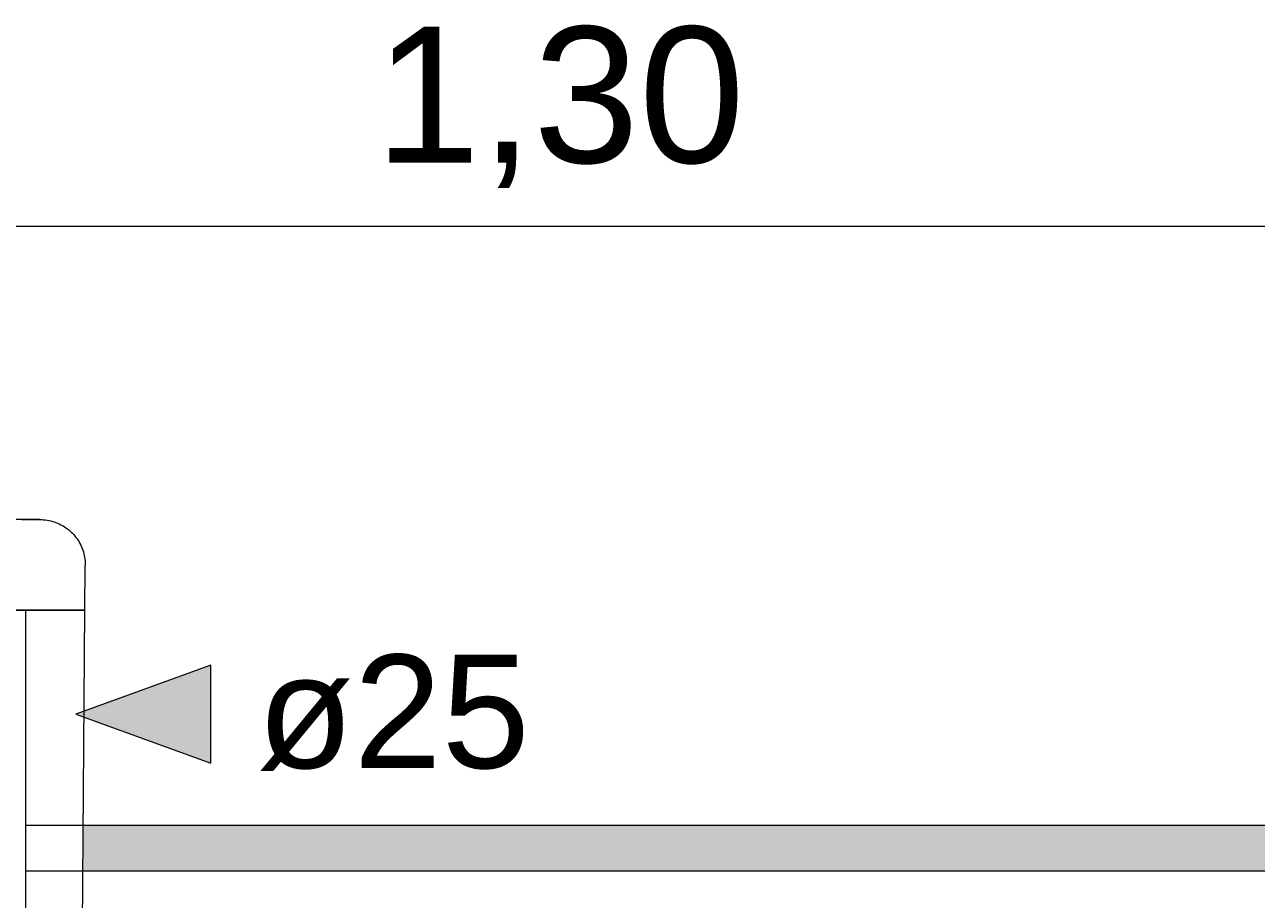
# Model space of a CAD drawing. Header units: metres. Extents: x -0.9 to 62, y -37.3 to 60.
# Drawn here: x 25.696 to 26.375, y 0.572 to 1.054 of the extents above; entities that cross this region are included whole.
import ezdxf

# ---------------------------------------------------------------- set-up
doc = ezdxf.new("R2010")
doc.units = ezdxf.units.M
for name, color, linetype, lineweight in [('A-ANNO-DIMS', 7, 'Continuous', 5), ('A-ANNO-DIMS-25', 7, 'Continuous', 5), ('P-PIPE', 7, 'Continuous', 5), ('P-PIPE-IDEN', 7, 'Continuous', 5), ('P-SANR-FIXT', 7, 'Continuous', 5)]:
    doc.layers.add(name, color=color, linetype=linetype, lineweight=lineweight)
doc.styles.add('Arial_2', font='arial.ttf', dxfattribs={"height": 0.075})
doc.styles.add('Arial_3', font='arial.ttf', dxfattribs={"height": 0.0625})
doc.dimstyles.new('Diagonal_-_2_mm_Arial_-_PRETO', dxfattribs={"dimscale": 0.3048, "dimtxt": 0.076519, "dimasz": 0.246063, "dimexe": 0.19685, "dimexo": 0.123031, "dimgap": 0.04101, "dimtad": 1, "dimrnd": 0.01, "dimzin": 0, "dimdsep": 46, "dimtxsty": 'Arial_2', "dimblk1": 'OBLIQUE', "dimblk2": 'OBLIQUE', "dimsah": 1, "dimcen": 0.09, "dimdle": 0.19685, "dimazin": 0, "dimtfac": 1, "dimtdec": 4, "dimtix": 1, "dimtmove": 0, "dimatfit": 3, "dimfxl": 1, "dimtvp": 1, "dimtolj": 1, "dimtzin": 0, "dimarcsym": 2})

# ---------------------------------------------------------------- blocks, each defined once
blk = doc.blocks.new('UT_Bacia com caixa acoplada - UT_Bacia com caixa acoplada-3720114-DD')
at = {"layer": 'P-SANR-FIXT', "color": 7, "true_color": 0xf3f3f3}
for p, q in [((44.04568, 0.781), (44.04592, 0.781)), ((44.03936, 0.731), (44.03895, 0.731)), ((44.0398, 0.731), (44.03935, 0.731))]:
    blk.add_line(p, q, dxfattribs=at)
at = {"layer": 'P-SANR-FIXT', "color": 7, "true_color": 0xfafafa}
for p, q in [((44.04673, 0.781), (44.04689, 0.781)), ((44.03993, 0.731), (44.03932, 0.731)), ((44.03967, 0.731), (44.03934, 0.731)), ((44.03934, 0.731), (44.03967, 0.731))]:
    blk.add_line(p, q, dxfattribs=at)
at = {"layer": 'P-SANR-FIXT'}
for p, q in [((44.07252, 0.731), (44.07272, 0.7558)), ((44.04803, 0.731), (44.01375, 0.731)), ((44.01375, 0.731), (44.04804, 0.731)), ((44.06078, 0.731), (44.04804, 0.731)), ((44.04804, 0.731), (44.06946, 0.731)), ((44.06949, 0.731), (44.07256, 0.731)), ((44.07001, 0.41592), (44.07256, 0.731))]:
    blk.add_line(p, q, dxfattribs=at)
at = {"layer": 'P-SANR-FIXT', "color": 254, "true_color": 0xdfdfdf}
for p, q in [((44.03993, 0.731), (44.03838, 0.731)), ((44.04809, 0.731), (44.03995, 0.731)), ((44.03995, 0.731), (44.04808, 0.731)), ((44.0609, 0.731), (44.0481, 0.731)), ((44.0481, 0.731), (44.0609, 0.731)), ((44.06535, 0.731), (44.06093, 0.731)), ((44.06093, 0.731), (44.06535, 0.731)), ((44.06972, 0.731), (44.06538, 0.731)), ((44.06538, 0.731), (44.06972, 0.731)), ((44.07109, 0.731), (44.06976, 0.731)), ((44.06976, 0.731), (44.0711, 0.731)), ((44.07252, 0.731), (44.07112, 0.731)), ((44.07113, 0.731), (44.07256, 0.731))]:
    blk.add_line(p, q, dxfattribs=at)
at = {"layer": 'P-SANR-FIXT', "color": 253, "true_color": 0xa6a6a6}
for p, q in [((44.03993, 0.431), (44.03993, 0.731)), ((44.06945, 0.731), (44.06081, 0.731)), ((44.07252, 0.731), (44.06952, 0.731))]:
    blk.add_line(p, q, dxfattribs=at)
at = {"layer": 'P-SANR-FIXT', "flags": 128}
for points in [[(44.04069, 0.781), (44.01889, 0.781), (43.99686, 0.781), (43.97463, 0.781), (43.95224, 0.781), (43.92972, 0.781), (43.90711, 0.781), (43.88445, 0.781), (43.86176, 0.781), (43.8391, 0.781), (43.81648, 0.781), (43.79396, 0.781), (43.77157, 0.781), (43.74933, 0.781), (43.72729, 0.781), (43.70549, 0.781), (43.70476, 0.781)], [(44.04772, 0.781), (44.04772, 0.781), (44.04769, 0.781), (44.04765, 0.781), (44.0476, 0.781), (44.04753, 0.781), (44.04744, 0.781), (44.04734, 0.781), (44.04722, 0.781), (44.04708, 0.781), (44.04694, 0.781), (44.04677, 0.781), (44.04659, 0.781), (44.0464, 0.781), (44.0462, 0.781), (44.04598, 0.781), (44.04575, 0.781), (44.0455, 0.781), (44.04524, 0.781), (44.04497, 0.781), (44.04469, 0.781), (44.0444, 0.781), (44.0441, 0.781), (44.04378, 0.781), (44.04346, 0.781), (44.04313, 0.781), (44.04279, 0.781), (44.04244, 0.781), (44.04208, 0.781), (44.04172, 0.781), (44.04135, 0.781), (44.04097, 0.781), (44.04069, 0.781)], [(44.04772, 0.781), (44.04872, 0.78098), (44.04972, 0.78092), (44.05072, 0.78082), (44.05171, 0.78068), (44.05269, 0.7805), (44.05367, 0.78028), (44.05463, 0.78003), (44.05559, 0.77973), (44.05653, 0.7794), (44.05746, 0.77903), (44.05837, 0.77862), (44.05927, 0.77817), (44.06015, 0.7777), (44.061, 0.77718), (44.06184, 0.77663), (44.06265, 0.77605), (44.06344, 0.77544), (44.06421, 0.7748), (44.06495, 0.77412), (44.06566, 0.77342), (44.06634, 0.77269), (44.06699, 0.77193), (44.06761, 0.77115), (44.0682, 0.77034), (44.06876, 0.76951), (44.06928, 0.76866), (44.06977, 0.76778), (44.07023, 0.76689), (44.07064, 0.76598), (44.07103, 0.76506), (44.07137, 0.76412), (44.07168, 0.76317), (44.07194, 0.7622), (44.07217, 0.76123), (44.07236, 0.76025), (44.07251, 0.75926), (44.07262, 0.75827), (44.07269, 0.75727), (44.07272, 0.75627), (44.07272, 0.7558)]]:
    blk.add_lwpolyline(points, dxfattribs=at)
at = {"layer": 'P-SANR-FIXT', "color": 253, "true_color": 0xa6a6a6, "flags": 128}
for points in [[(44.03772, 0.781), (44.03812, 0.781), (44.03852, 0.781), (44.03892, 0.781), (44.03932, 0.781), (44.03971, 0.781), (44.0401, 0.781), (44.04049, 0.781)], [(44.04087, 0.781), (44.04125, 0.781), (44.04162, 0.781), (44.04198, 0.781), (44.04234, 0.781), (44.04269, 0.781), (44.04304, 0.781)], [(44.04337, 0.781), (44.0437, 0.781), (44.04401, 0.781), (44.04432, 0.781), (44.04461, 0.781), (44.0449, 0.781), (44.04517, 0.781), (44.04543, 0.781), (44.04568, 0.781)], [(44.04592, 0.781), (44.04614, 0.781), (44.04635, 0.781), (44.04654, 0.781), (44.04673, 0.781)], [(44.04689, 0.781), (44.04705, 0.781), (44.04718, 0.781), (44.0473, 0.781), (44.04741, 0.781), (44.0475, 0.781), (44.04758, 0.781), (44.04764, 0.781), (44.04768, 0.781), (44.04771, 0.781), (44.04772, 0.781), (44.04772, 0.781)]]:
    blk.add_lwpolyline(points, dxfattribs=at)
blk = doc.blocks.new('Anotacao_Tuboseta - Fluxo 2-2612755-DD')
at = {"layer": 'P-PIPE-IDEN'}
blk.add_hatch(color=256, dxfattribs=at).paths.add_polyline_path([(45.3908, 2.32844), (45.36375, 2.25412), (45.3367, 2.32844)])
for p, q in [((45.3908, 2.32844), (45.3367, 2.32844)), ((45.3367, 2.32844), (45.36375, 2.25412)), ((45.36375, 2.25412), (45.3908, 2.32844))]:
    blk.add_line(p, q, dxfattribs=at)
blk = doc.blocks.new('DIMBLOCK9-DD')
at = {"layer": 'A-ANNO-DIMS-25'}
for p, q in [((25.34043, 0.94271), (25.34043, 1.00271)), ((26.64043, 0.94271), (26.64043, 0.95824)), ((25.34043, 0.94271), (26.64043, 0.94271)), ((25.34043, 0.94271), (25.34043, 0.623)), ((26.64043, 0.94271), (26.64043, 0.88271))]:
    blk.add_line(p, q, dxfattribs=at)
at = {"layer": 'A-ANNO-DIMS-25', "lineweight": 20}
for p, q in [((25.34043, 0.94271), (25.37793, 0.98021)), ((26.64043, 0.94271), (26.67793, 0.98021)), ((25.34043, 0.94271), (25.30293, 0.90521)), ((26.64043, 0.94271), (26.60293, 0.90521))]:
    blk.add_line(p, q, dxfattribs=at)
at = {"layer": 'A-ANNO-DIMS-25', "color": 0, "insert": (25.88919, 1.05257), "char_height": 0.075, "width": 0.2429787, "attachment_point": 1, "line_spacing_factor": 0.941778, "style": 'Arial_2'}
blk.add_mtext('1,30', dxfattribs=at)
blk = doc.blocks.new('_Oblique')
at = {"color": 0, "linetype": 'ByBlock', "lineweight": -2}
blk.add_line((-0.5, -0.5), (0.5, 0.5), dxfattribs=at)

msp = doc.modelspace()

# ---------------------------------------------------------------- hatches: boundary and pattern name
at = {"layer": 'P-PIPE', "true_color": 0x00ffff}
for points in [[(25.75076, 0.6), (26.60843, 0.60004), (26.60828, 0.6125), (25.72858, 0.61237), (25.72873, 0.6)], [(25.73401, 0.5875), (26.60843, 0.58751), (26.60843, 0.6), (25.72848, 0.6), (25.72838, 0.5875), (25.72873, 0.5875)]]:
    msp.add_hatch(color=4, dxfattribs=at).paths.add_polyline_path(points)

# ---------------------------------------------------------------- linework, layer by layer
at = {"layer": 'P-PIPE'}
for p, q in [((26.62453, 0.6125), (25.69691, 0.6125)), ((25.72713, 0.5875), (26.62453, 0.5875))]:
    msp.add_line(p, q, dxfattribs=at)
at = {"layer": 'P-PIPE', "color": 253, "true_color": 0xa6a6a6}
msp.add_line((25.69691, 0.5875), (25.72695, 0.5875), dxfattribs=at)

# ---------------------------------------------------------------- block references
at = {"layer": 'P-PIPE-IDEN', "rotation": 270}
msp.add_blockref('Anotacao_Tuboseta - Fluxo 2-2612755-DD', (23.47039, 46.03757), dxfattribs=at)
at = {"layer": 'P-SANR-FIXT'}
msp.add_blockref('UT_Bacia com caixa acoplada - UT_Bacia com caixa acoplada-3720114-DD', (-18.34302, 0), dxfattribs=at)

# ---------------------------------------------------------------- texts
at = {"layer": 'P-PIPE-IDEN', "insert": (25.82423, 0.70657), "char_height": 0.0625, "width": 0.1803797, "attachment_point": 1, "style": 'Arial_3'}
msp.add_mtext('ø25', dxfattribs=at)

# ---------------------------------------------------------------- dimensions: what is measured, and where the dimension line sits
at = {"layer": 'A-ANNO-DIMS'}
dim = msp.add_linear_dim(base=(26.64043, 0.94271), p1=(25.34043, 0.5855), p2=(26.64043, 0.99574), dimstyle='Diagonal_-_2_mm_Arial_-_PRETO', override={"dimpost": '<>', "dimfxl": 1.363194}, dxfattribs=at)
dim.commit()
dim.dimension.update_dxf_attribs({"geometry": 'DIMBLOCK9-DD', "text_midpoint": (25.99043, 0.99353)})

doc.saveas('drawing.dxf')
